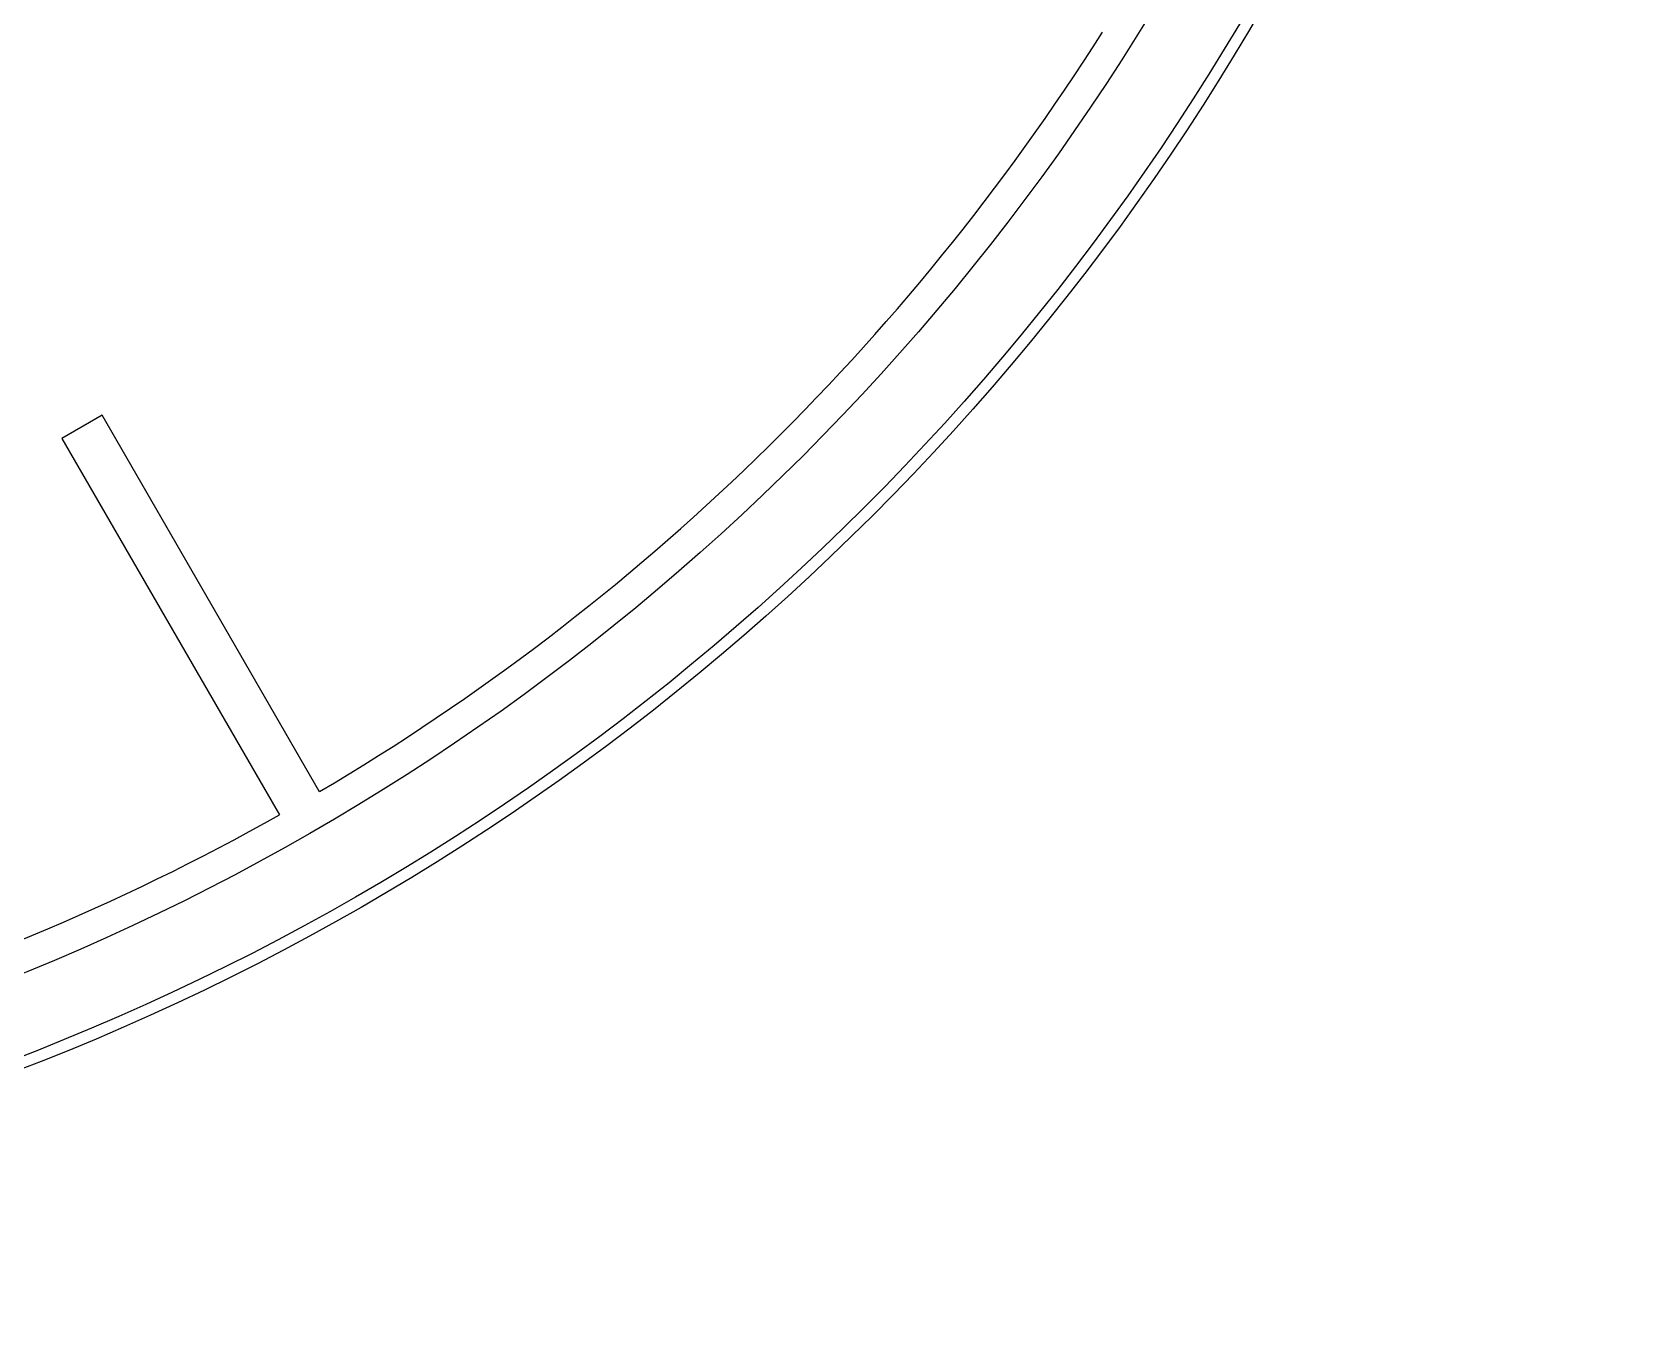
# Model space of a CAD drawing. Extents: x -19.1 to 19.1, y -19.1 to 19.1.
# Drawn here: x -4.794 to -1.149, y -5.716 to -2.814 of the extents above; entities that cross this region are included whole.
import ezdxf

# ---------------------------------------------------------------- set-up
doc = ezdxf.new("R2010")
doc.units = 0
doc.header["$LTSCALE"] = 32.67
doc.layers.add('G_OM_TRIE_D_ESQUISSE__ISO_', color=7, linetype='Continuous')
doc.layers.add('VISIBLE__ISO_', color=7, linetype='Continuous')

msp = doc.modelspace()

# ---------------------------------------------------------------- linework, layer by layer
at = {"layer": 'G_OM_TRIE_D_ESQUISSE__ISO_', "color": 7, "linetype": 'Continuous'}
msp.add_circle((0, 0), 18.9, dxfattribs=at)
at = {"layer": 'VISIBLE__ISO_', "color": 7, "linetype": 'Continuous'}
for p, q in [((-4.6351, -3.6802), (-4.7262, -3.7328)), ((-4.1434, -4.5324), (-4.6351, -3.6802)), ((-4.7262, -3.7328), (-4.2342, -4.5847))]:
    msp.add_line(p, q, dxfattribs=at)
for centre, radius in [((0, 0), 19.15), ((0, 0), 18.32), ((-6.8, 0), 5.5264), ((-6.8, 0), 5.5), ((-6.8178, -0.0037), 5.3293)]:
    msp.add_circle(centre, radius, dxfattribs=at)
for start, end in [(300.5636, 327.7072), (272.2891, 299.4223)]:
    msp.add_arc((-6.8178, -0.0037), 5.2593, start, end, dxfattribs=at)

doc.saveas('drawing.dxf')
